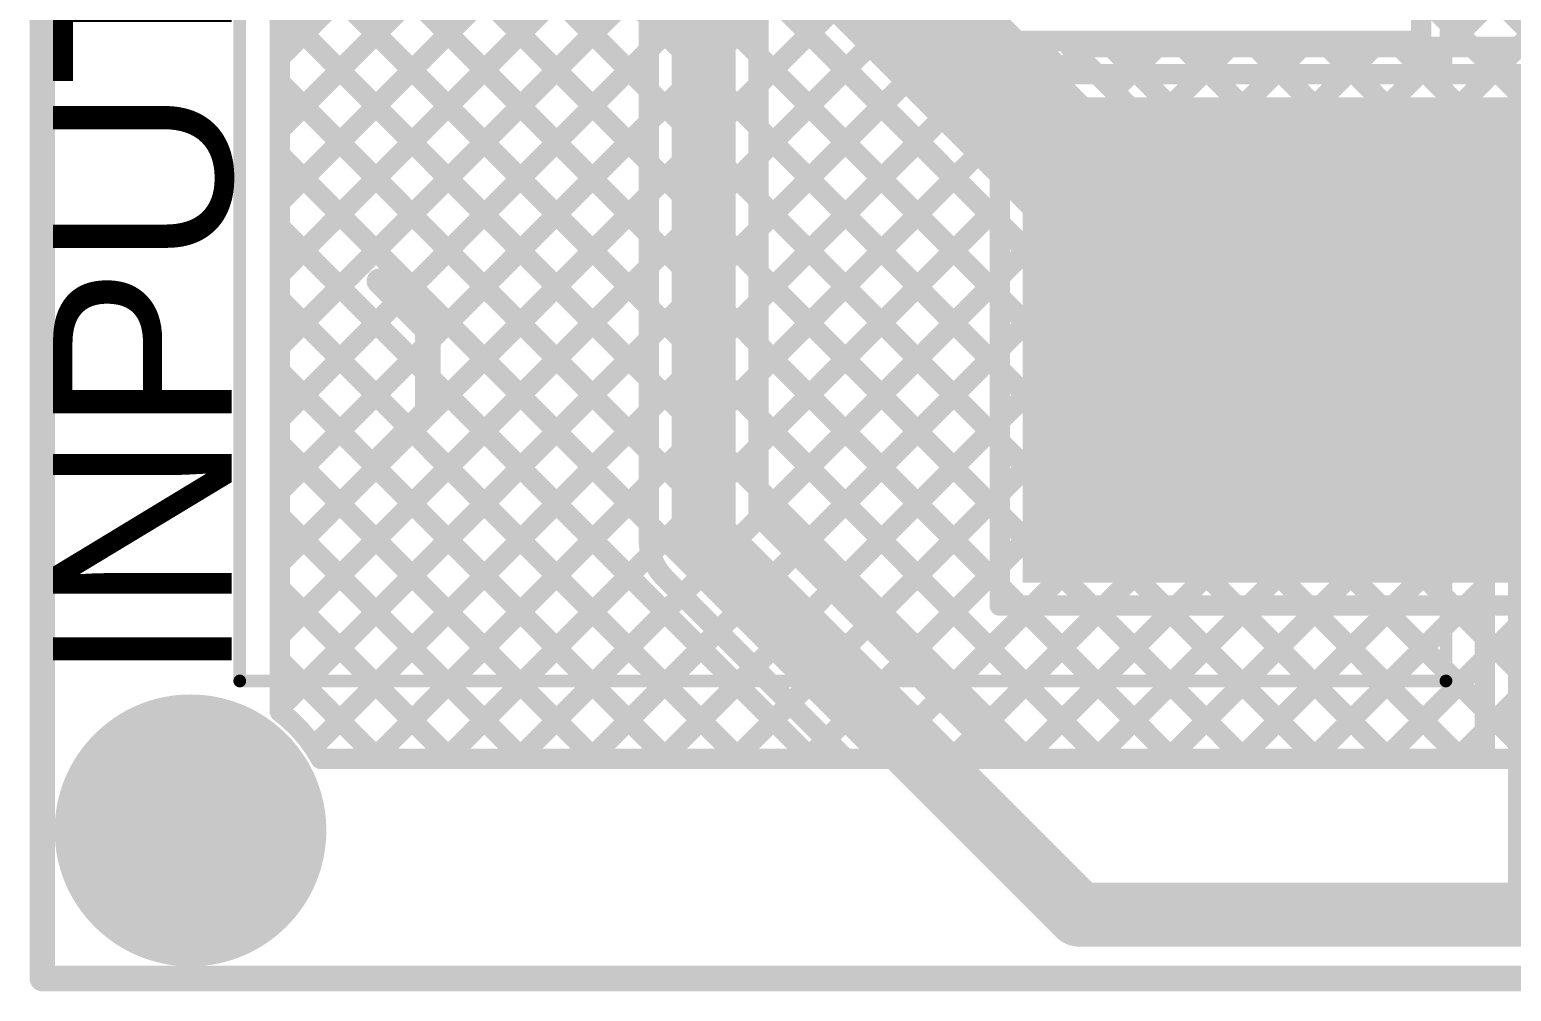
# Model space of a CAD drawing. Header units: millimetres. Extents: x -0.01 to 3.73, y -0.01 to 3.05.
# Drawn here: x -0.005 to 0.575, y -0.005 to 0.371 of the extents above; entities that cross this region are included whole.
import ezdxf

# ---------------------------------------------------------------- set-up
doc = ezdxf.new("R2010")
doc.units = ezdxf.units.MM
doc.header["$MEASUREMENT"] = 0
for name, color, linetype in [('BottomLayer', 5, 'Continuous'), ('BottomSolder', 6, 'Continuous'), ('Mechanical2', 216, 'Continuous'), ('MultiLayer', 9, 'Continuous'), ('PadHoleLayer', 156, 'Continuous'), ('TopLayer', 1, 'Continuous'), ('TopOverlay', 2, 'Continuous'), ('TopSolder', 216, 'Continuous')]:
    doc.layers.add(name, color=color, linetype=linetype)
doc.styles.add('Arial', font='', dxfattribs={"height": 0.2})
doc.styles.get('Arial').set_extended_font_data('Arial')

# ---------------------------------------------------------------- blocks, each defined once
blk = doc.blocks.new('TBP01R1_508_02BE_138')
at = {"layer": 'BottomLayer'}
blk.add_hatch(color=5, dxfattribs=at).paths.add_polyline_path([(-0.15906, 0.05906), (-0.04094, 0.05906), (-0.04094, -0.05906), (-0.15906, -0.05906)])
h = blk.add_hatch(color=5, dxfattribs=at)
edge = h.paths.add_edge_path()
edge.add_arc((0.1, 0), 0.05906, 0, 360)
at = {"layer": 'BottomSolder'}
blk.add_hatch(color=6, dxfattribs=at).paths.add_polyline_path([(-0.16306, 0.06306), (-0.03694, 0.06306), (-0.03694, -0.06306), (-0.16306, -0.06306)])
h = blk.add_hatch(color=6, dxfattribs=at)
edge = h.paths.add_edge_path()
edge.add_arc((0.1, 0), 0.06306, 0, 360)
at = {"layer": 'MultiLayer'}
blk.add_hatch(color=9, dxfattribs=at).paths.add_polyline_path([(-0.15906, 0.05906), (-0.04094, 0.05906), (-0.04094, -0.05906), (-0.15906, -0.05906)])
h = blk.add_hatch(color=9, dxfattribs=at)
edge = h.paths.add_edge_path()
edge.add_arc((0.1, 0), 0.05906, 0, 360)
at = {"layer": 'PadHoleLayer'}
h = blk.add_hatch(color=156, dxfattribs=at)
edge = h.paths.add_edge_path()
edge.add_arc((-0.1, 0), 0.03346, 0, 360)
h = blk.add_hatch(color=156, dxfattribs=at)
edge = h.paths.add_edge_path()
edge.add_arc((0.1, 0), 0.03346, 0, 360)
at = {"layer": 'TopLayer'}
blk.add_hatch(color=1, dxfattribs=at).paths.add_polyline_path([(-0.15906, 0.05906), (-0.04094, 0.05906), (-0.04094, -0.05906), (-0.15906, -0.05906)])
h = blk.add_hatch(color=1, dxfattribs=at)
edge = h.paths.add_edge_path()
edge.add_arc((0.1, 0), 0.05906, 0, 360)
at = {"layer": 'TopSolder'}
blk.add_hatch(color=216, dxfattribs=at).paths.add_polyline_path([(-0.16306, 0.06306), (-0.03694, 0.06306), (-0.03694, -0.06306), (-0.16306, -0.06306)])
h = blk.add_hatch(color=216, dxfattribs=at)
edge = h.paths.add_edge_path()
edge.add_arc((0.1, 0), 0.06306, 0, 360)
at = {"layer": 'TopOverlay'}
for points, const_width in [([(-0.2315, 0.3937), (-0.2315, -0.07874)], 0.005), ([(-0.2315, 0.3937), (0.2315, 0.3937)], 0.005), ([(0.2315, 0.3937), (0.2315, -0.07874)], 0.005), ([(-0.145, 0.339), (-0.126, 0.32)], 0.01), ([(-0.075, 0.339), (-0.094, 0.32)], 0.01), ([(0.055, 0.339), (0.074, 0.32)], 0.01), ([(0.055, 0.339), (0.074, 0.32)], 0.01), ([(0.125, 0.339), (0.106, 0.32)], 0.01), ([(0.125, 0.339), (0.106, 0.32)], 0.01), ([(-0.126, 0.32), (-0.094, 0.32)], 0.01), ([(0.074, 0.32), (0.106, 0.32)], 0.01), ([(0.074, 0.32), (0.106, 0.32)], 0.01), ([(-0.2315, -0.07874), (0.2315, -0.07874)], 0.005)]:
    blk.add_lwpolyline(points, dxfattribs=dict(at, const_width=const_width))
for points, const_width in [([(-0.23275, 0.3937, 1), (-0.23025, 0.3937, 1)], 0.0025), ([(-0.23275, 0.3937, 1), (-0.23025, 0.3937, 1)], 0.0025), ([(0.23025, 0.3937, 1), (0.23275, 0.3937, 1)], 0.0025), ([(0.23025, 0.3937, 1), (0.23275, 0.3937, 1)], 0.0025), ([(-0.1475, 0.339, 1), (-0.1425, 0.339, 1)], 0.005), ([(-0.0775, 0.339, 1), (-0.0725, 0.339, 1)], 0.005), ([(0.0525, 0.339, 1), (0.0575, 0.339, 1)], 0.005), ([(0.0525, 0.339, 1), (0.0575, 0.339, 1)], 0.005), ([(0.1225, 0.339, 1), (0.1275, 0.339, 1)], 0.005), ([(0.1225, 0.339, 1), (0.1275, 0.339, 1)], 0.005), ([(-0.1285, 0.32, 1), (-0.1235, 0.32, 1)], 0.005), ([(-0.1285, 0.32, 1), (-0.1235, 0.32, 1)], 0.005), ([(-0.0965, 0.32, 1), (-0.0915, 0.32, 1)], 0.005), ([(-0.0965, 0.32, 1), (-0.0915, 0.32, 1)], 0.005), ([(0.0715, 0.32, 1), (0.0765, 0.32, 1)], 0.005), ([(0.0715, 0.32, 1), (0.0765, 0.32, 1)], 0.005), ([(0.0715, 0.32, 1), (0.0765, 0.32, 1)], 0.005), ([(0.0715, 0.32, 1), (0.0765, 0.32, 1)], 0.005), ([(0.1035, 0.32, 1), (0.1085, 0.32, 1)], 0.005), ([(0.1035, 0.32, 1), (0.1085, 0.32, 1)], 0.005), ([(0.1035, 0.32, 1), (0.1085, 0.32, 1)], 0.005), ([(0.1035, 0.32, 1), (0.1085, 0.32, 1)], 0.005), ([(-0.10306, -0.067, 1), (-0.11094, -0.067, 1)], 0.00787), ([(-0.11291, -0.067, 1), (-0.10897, -0.067, 1)], 0.00394), ([(-0.10503, -0.067, 1), (-0.10109, -0.067, 1)], 0.00394), ([(-0.23275, -0.07874, 1), (-0.23025, -0.07874, 1)], 0.0025), ([(-0.23275, -0.07874, 1), (-0.23025, -0.07874, 1)], 0.0025), ([(0.23025, -0.07874, 1), (0.23275, -0.07874, 1)], 0.0025), ([(0.23025, -0.07874, 1), (0.23275, -0.07874, 1)], 0.0025)]:
    blk.add_lwpolyline(points, format="xyb", close=True, dxfattribs=dict(at, const_width=const_width))

msp = doc.modelspace()

# ---------------------------------------------------------------- hatches: boundary and pattern name
at = {"layer": 'BottomLayer'}
msp.add_hatch(color=5, dxfattribs=at).paths.add_polyline_path([(0.384, 0.155), (1.206, 0.155), (1.206, 0.345), (0.384, 0.345)])
h = msp.add_hatch(color=5, dxfattribs=at)
edge = h.paths.add_edge_path()
edge.add_arc((0.058, 0.058), 0.04921, 0, 360)
at = {"layer": 'BottomSolder'}
h = msp.add_hatch(color=6, dxfattribs=at)
edge = h.paths.add_edge_path()
edge.add_arc((0.058, 0.058), 0.05321, 0, 360)
at = {"layer": 'MultiLayer'}
h = msp.add_hatch(color=9, dxfattribs=at)
edge = h.paths.add_edge_path()
edge.add_arc((0.058, 0.058), 0.04921, 0, 360)
at = {"layer": 'PadHoleLayer'}
h = msp.add_hatch(color=156, dxfattribs=at)
edge = h.paths.add_edge_path()
edge.add_arc((0.058, 0.058), 0.03937, 0, 360)
at = {"layer": 'TopLayer'}
for points in [[(0.574, 0.139), (1.132, 0.139), (1.132, 0.317), (0.574, 0.317)], [(0.574, 0.018), (1.999, 0.018), (1.999, 0.179), (0.574, 0.179)]]:
    msp.add_hatch(color=1, dxfattribs=at).paths.add_polyline_path(points)
h = msp.add_hatch(color=1, dxfattribs=at)
edge = h.paths.add_edge_path()
edge.add_arc((0.058, 0.058), 0.04921, 0, 360)
at = {"layer": 'TopSolder'}
h = msp.add_hatch(color=216, dxfattribs=at)
edge = h.paths.add_edge_path()
edge.add_arc((0.058, 0.058), 0.05321, 0, 360)

# ---------------------------------------------------------------- linework, layer by layer
at = {"layer": 'BottomLayer'}
for points, const_width in [([(0.093, 0.10452), (0.093, 2.02188)], 0.008), ([(0.259, 0.172), (0.259, 1.085)], 0.025), ([(0.2375, 0.172), (0.2375, 1.085)], 0.008), ([(0.2805, 0.18091), (0.2805, 1.085)], 0.008), ([(0.375, 0.367), (0.375, 0.98)], 0.008), ([(0.53914, 0.354), (0.69314, 0.508)], 0.008), ([(0.56742, 0.354), (0.72142, 0.508)], 0.008), ([(0.093, 0.36041), (0.2375, 0.50491)], 0.008), ([(0.093, 0.4923), (0.2375, 0.3478)], 0.008), ([(0.093, 0.33213), (0.2375, 0.47663)], 0.008), ([(0.093, 0.46402), (0.2375, 0.31952)], 0.008), ([(0.093, 0.30384), (0.2375, 0.44834)], 0.008), ([(0.2805, 0.44622), (0.375, 0.35172)], 0.008), ([(0.2805, 0.34992), (0.375, 0.44442)], 0.008), ([(0.093, 0.43573), (0.2375, 0.29123)], 0.008), ([(0.093, 0.27556), (0.2375, 0.42006)], 0.008), ([(0.54, 0.367), (0.54, 0.424)], 0.008), ([(0.2805, 0.41794), (0.375, 0.32344)], 0.008), ([(0.2805, 0.32164), (0.375, 0.41614)], 0.008), ([(0.54, 0.413), (0.599, 0.354)], 0.008), ([(0.093, 0.40745), (0.2375, 0.26295)], 0.008), ([(0.093, 0.24727), (0.2375, 0.39177)], 0.008), ([(0.2805, 0.38965), (0.375, 0.29515)], 0.008), ([(0.2805, 0.29335), (0.375, 0.38785)], 0.008), ([(0.093, 0.37916), (0.2375, 0.23466)], 0.008), ([(0.54, 0.38471), (0.57071, 0.354)], 0.008), ([(0.093, 0.21899), (0.2375, 0.36349)], 0.008), ([(0.2805, 0.26507), (0.38243, 0.367)], 0.008), ([(0.2805, 0.26507), (0.38243, 0.367)], 0.008), ([(0.375, 0.367), (0.54, 0.367)], 0.008), ([(0.38801, 0.367), (0.40101, 0.354)], 0.008), ([(0.39772, 0.354), (0.41072, 0.367)], 0.008), ([(0.41629, 0.367), (0.42929, 0.354)], 0.008), ([(0.426, 0.354), (0.439, 0.367)], 0.008), ([(0.44457, 0.367), (0.45758, 0.354)], 0.008), ([(0.45428, 0.354), (0.46728, 0.367)], 0.008), ([(0.47286, 0.367), (0.48586, 0.354)], 0.008), ([(0.48257, 0.354), (0.49557, 0.367)], 0.008), ([(0.50114, 0.367), (0.51414, 0.354)], 0.008), ([(0.51085, 0.354), (0.52385, 0.367)], 0.008), ([(0.52943, 0.367), (0.54243, 0.354)], 0.008), ([(0.2805, 0.36137), (0.375, 0.26687)], 0.008), ([(0.093, 0.35088), (0.2375, 0.20638)], 0.008), ([(0.375, 0.354), (1.137, 0.354)], 0.008), ([(0.375, 0.146), (0.375, 0.354)], 0.008), ([(0.093, 0.19071), (0.2375, 0.33521)], 0.008), ([(0.2805, 0.33308), (0.375, 0.23858)], 0.008), ([(0.2805, 0.23678), (0.375, 0.33128)], 0.008), ([(0.093, 0.32259), (0.2375, 0.17809)], 0.008), ([(0.093, 0.16242), (0.2375, 0.30692)], 0.008), ([(0.2805, 0.3048), (0.375, 0.2103)], 0.008), ([(0.2805, 0.2085), (0.375, 0.303)], 0.008), ([(0.093, 0.29431), (0.30131, 0.086)], 0.008), ([(0.093, 0.13414), (0.2375, 0.27864)], 0.008), ([(0.2805, 0.27652), (0.375, 0.18202)], 0.008), ([(0.28085, 0.18056), (0.375, 0.27472)], 0.008), ([(0.093, 0.26603), (0.27303, 0.086)], 0.008), ([(0.093, 0.10585), (0.2375, 0.25035)], 0.008), ([(0.2805, 0.24823), (0.375, 0.15373)], 0.008), ([(0.29499, 0.16642), (0.375, 0.24643)], 0.008), ([(0.093, 0.23774), (0.24474, 0.086)], 0.008), ([(0.10615, 0.09072), (0.2375, 0.22207)], 0.008), ([(0.10615, 0.09072), (0.2375, 0.22207)], 0.008), ([(0.2805, 0.21995), (0.41445, 0.086)], 0.008), ([(0.30913, 0.15228), (0.375, 0.21815)], 0.008), ([(0.093, 0.20946), (0.21646, 0.086)], 0.008), ([(0.12972, 0.086), (0.2375, 0.19378)], 0.008), ([(0.2805, 0.19166), (0.38616, 0.086)], 0.008), ([(0.32327, 0.13813), (0.375, 0.18986)], 0.008), ([(0.093, 0.18117), (0.18817, 0.086)], 0.008), ([(0.259, 0.172), (0.406, 0.025)], 0.025), ([(0.2805, 0.18091), (0.37541, 0.086)], 0.008), ([(0.158, 0.086), (0.23828, 0.16628)], 0.008), ([(0.33741, 0.12399), (0.375, 0.16158)], 0.008), ([(0.093, 0.15289), (0.15989, 0.086)], 0.008), ([(0.2438, 0.1568), (0.31459, 0.086)], 0.008), ([(0.18628, 0.086), (0.25044, 0.15016)], 0.008), ([(0.35156, 0.10985), (0.38771, 0.146)], 0.008), ([(0.3657, 0.09571), (0.41599, 0.146)], 0.008), ([(0.375, 0.146), (1.215, 0.146)], 0.008), ([(0.38273, 0.146), (0.44273, 0.086)], 0.008), ([(0.38427, 0.086), (0.44427, 0.146)], 0.008), ([(0.41102, 0.146), (0.47102, 0.086)], 0.008), ([(0.41256, 0.086), (0.47256, 0.146)], 0.008), ([(0.4393, 0.146), (0.4993, 0.086)], 0.008), ([(0.44084, 0.086), (0.50084, 0.146)], 0.008), ([(0.46758, 0.146), (0.52758, 0.086)], 0.008), ([(0.46913, 0.086), (0.52913, 0.146)], 0.008), ([(0.49587, 0.146), (0.55587, 0.086)], 0.008), ([(0.49741, 0.086), (0.55741, 0.146)], 0.008), ([(0.52415, 0.146), (0.58415, 0.086)], 0.008), ([(0.5257, 0.086), (0.5857, 0.146)], 0.008), ([(0.55244, 0.146), (0.61244, 0.086)], 0.008), ([(0.55398, 0.086), (0.61398, 0.146)], 0.008), ([(0.21457, 0.086), (0.26458, 0.13601)], 0.008), ([(0.093, 0.1246), (0.1316, 0.086)], 0.008), ([(0.24285, 0.086), (0.27872, 0.12187)], 0.008), ([(0.27114, 0.086), (0.29287, 0.10773)], 0.008), ([(0.29942, 0.086), (0.30701, 0.09359)], 0.008), ([(0.10904, 0.086), (0.31459, 0.086)], 0.008), ([(0.37541, 0.086), (1.344, 0.086)], 0.008), ([(0.406, 0.025), (2.3515, 0.025)], 0.025)]:
    msp.add_lwpolyline(points, dxfattribs=dict(at, const_width=const_width))
for points, const_width in [([(0.2355, 0.36349, 1), (0.2395, 0.36349, 1)], 0.004), ([(0.373, 0.367, 1), (0.377, 0.367, 1)], 0.004), ([(0.373, 0.367, 1), (0.377, 0.367, 1)], 0.004), ([(0.38043, 0.367, 1), (0.38443, 0.367, 1)], 0.004), ([(0.38043, 0.367, 1), (0.38443, 0.367, 1)], 0.004), ([(0.38601, 0.367, 1), (0.39001, 0.367, 1)], 0.004), ([(0.40872, 0.367, 1), (0.41272, 0.367, 1)], 0.004), ([(0.41429, 0.367, 1), (0.41829, 0.367, 1)], 0.004), ([(0.437, 0.367, 1), (0.441, 0.367, 1)], 0.004), ([(0.44257, 0.367, 1), (0.44657, 0.367, 1)], 0.004), ([(0.46528, 0.367, 1), (0.46928, 0.367, 1)], 0.004), ([(0.47086, 0.367, 1), (0.47486, 0.367, 1)], 0.004), ([(0.49357, 0.367, 1), (0.49757, 0.367, 1)], 0.004), ([(0.49914, 0.367, 1), (0.50314, 0.367, 1)], 0.004), ([(0.52185, 0.367, 1), (0.52585, 0.367, 1)], 0.004), ([(0.52743, 0.367, 1), (0.53143, 0.367, 1)], 0.004), ([(0.538, 0.367, 1), (0.542, 0.367, 1)], 0.004), ([(0.538, 0.367, 1), (0.542, 0.367, 1)], 0.004), ([(0.091, 0.36041, 1), (0.095, 0.36041, 1)], 0.004), ([(0.2785, 0.36137, 1), (0.2825, 0.36137, 1)], 0.004), ([(0.091, 0.35088, 1), (0.095, 0.35088, 1)], 0.004), ([(0.373, 0.354, 1), (0.377, 0.354, 1)], 0.004), ([(0.373, 0.354, 1), (0.377, 0.354, 1)], 0.004), ([(0.373, 0.35172, 1), (0.377, 0.35172, 1)], 0.004), ([(0.39572, 0.354, 1), (0.39972, 0.354, 1)], 0.004), ([(0.39901, 0.354, 1), (0.40301, 0.354, 1)], 0.004), ([(0.424, 0.354, 1), (0.428, 0.354, 1)], 0.004), ([(0.42729, 0.354, 1), (0.43129, 0.354, 1)], 0.004), ([(0.45228, 0.354, 1), (0.45628, 0.354, 1)], 0.004), ([(0.45558, 0.354, 1), (0.45958, 0.354, 1)], 0.004), ([(0.48057, 0.354, 1), (0.48457, 0.354, 1)], 0.004), ([(0.48386, 0.354, 1), (0.48786, 0.354, 1)], 0.004), ([(0.50885, 0.354, 1), (0.51285, 0.354, 1)], 0.004), ([(0.51214, 0.354, 1), (0.51614, 0.354, 1)], 0.004), ([(0.53714, 0.354, 1), (0.54114, 0.354, 1)], 0.004), ([(0.54043, 0.354, 1), (0.54443, 0.354, 1)], 0.004), ([(0.56542, 0.354, 1), (0.56942, 0.354, 1)], 0.004), ([(0.56871, 0.354, 1), (0.57271, 0.354, 1)], 0.004), ([(0.2355, 0.3478, 1), (0.2395, 0.3478, 1)], 0.004), ([(0.2785, 0.34992, 1), (0.2825, 0.34992, 1)], 0.004), ([(0.2355, 0.33521, 1), (0.2395, 0.33521, 1)], 0.004), ([(0.2785, 0.33308, 1), (0.2825, 0.33308, 1)], 0.004), ([(0.091, 0.33213, 1), (0.095, 0.33213, 1)], 0.004), ([(0.373, 0.33128, 1), (0.377, 0.33128, 1)], 0.004), ([(0.091, 0.32259, 1), (0.095, 0.32259, 1)], 0.004), ([(0.2785, 0.32164, 1), (0.2825, 0.32164, 1)], 0.004), ([(0.373, 0.32344, 1), (0.377, 0.32344, 1)], 0.004), ([(0.2355, 0.31952, 1), (0.2395, 0.31952, 1)], 0.004), ([(0.091, 0.30384, 1), (0.095, 0.30384, 1)], 0.004), ([(0.2355, 0.30692, 1), (0.2395, 0.30692, 1)], 0.004), ([(0.2785, 0.3048, 1), (0.2825, 0.3048, 1)], 0.004), ([(0.373, 0.303, 1), (0.377, 0.303, 1)], 0.004), ([(0.091, 0.29431, 1), (0.095, 0.29431, 1)], 0.004), ([(0.2785, 0.29335, 1), (0.2825, 0.29335, 1)], 0.004), ([(0.373, 0.29515, 1), (0.377, 0.29515, 1)], 0.004), ([(0.2355, 0.29123, 1), (0.2395, 0.29123, 1)], 0.004), ([(0.091, 0.27556, 1), (0.095, 0.27556, 1)], 0.004), ([(0.2355, 0.27864, 1), (0.2395, 0.27864, 1)], 0.004), ([(0.2785, 0.27652, 1), (0.2825, 0.27652, 1)], 0.004), ([(0.373, 0.27472, 1), (0.377, 0.27472, 1)], 0.004), ([(0.091, 0.26603, 1), (0.095, 0.26603, 1)], 0.004), ([(0.2785, 0.26507, 1), (0.2825, 0.26507, 1)], 0.004), ([(0.2785, 0.26507, 1), (0.2825, 0.26507, 1)], 0.004), ([(0.373, 0.26687, 1), (0.377, 0.26687, 1)], 0.004), ([(0.2355, 0.26295, 1), (0.2395, 0.26295, 1)], 0.004), ([(0.091, 0.24727, 1), (0.095, 0.24727, 1)], 0.004), ([(0.2355, 0.25035, 1), (0.2395, 0.25035, 1)], 0.004), ([(0.2785, 0.24823, 1), (0.2825, 0.24823, 1)], 0.004), ([(0.373, 0.24643, 1), (0.377, 0.24643, 1)], 0.004), ([(0.091, 0.23774, 1), (0.095, 0.23774, 1)], 0.004), ([(0.2355, 0.23466, 1), (0.2395, 0.23466, 1)], 0.004), ([(0.2785, 0.23678, 1), (0.2825, 0.23678, 1)], 0.004), ([(0.373, 0.23858, 1), (0.377, 0.23858, 1)], 0.004), ([(0.091, 0.21899, 1), (0.095, 0.21899, 1)], 0.004), ([(0.2355, 0.22207, 1), (0.2395, 0.22207, 1)], 0.004), ([(0.2355, 0.22207, 1), (0.2395, 0.22207, 1)], 0.004), ([(0.2785, 0.21995, 1), (0.2825, 0.21995, 1)], 0.004), ([(0.373, 0.21815, 1), (0.377, 0.21815, 1)], 0.004), ([(0.091, 0.20946, 1), (0.095, 0.20946, 1)], 0.004), ([(0.2355, 0.20638, 1), (0.2395, 0.20638, 1)], 0.004), ([(0.2785, 0.2085, 1), (0.2825, 0.2085, 1)], 0.004), ([(0.373, 0.2103, 1), (0.377, 0.2103, 1)], 0.004), ([(0.2355, 0.19378, 1), (0.2395, 0.19378, 1)], 0.004), ([(0.091, 0.19071, 1), (0.095, 0.19071, 1)], 0.004), ([(0.2785, 0.19166, 1), (0.2825, 0.19166, 1)], 0.004), ([(0.373, 0.18986, 1), (0.377, 0.18986, 1)], 0.004), ([(0.373, 0.18202, 1), (0.377, 0.18202, 1)], 0.004), ([(0.091, 0.18117, 1), (0.095, 0.18117, 1)], 0.004), ([(0.2355, 0.17809, 1), (0.2395, 0.17809, 1)], 0.004), ([(0.25275, 0.172, 1), (0.26525, 0.172, 1)], 0.0125), ([(0.25275, 0.172, 1), (0.26525, 0.172, 1)], 0.0125), ([(0.2785, 0.18091, 1), (0.2825, 0.18091, 1)], 0.004), ([(0.2785, 0.18091, 1), (0.2825, 0.18091, 1)], 0.004), ([(0.27885, 0.18056, 1), (0.28285, 0.18056, 1)], 0.004), ([(0.2355, 0.172, 1), (0.2395, 0.172, 1)], 0.004), ([(0.2355, 0.172, 1), (0.2395, 0.172, 1)], 0.004), ([(0.2355, 0.172, 1), (0.2395, 0.172, 1)], 0.004), ([(0.23628, 0.16628, 1), (0.24028, 0.16628, 1)], 0.004), ([(0.29299, 0.16642, 1), (0.29699, 0.16642, 1)], 0.004), ([(0.091, 0.16242, 1), (0.095, 0.16242, 1)], 0.004), ([(0.373, 0.16158, 1), (0.377, 0.16158, 1)], 0.004), ([(0.091, 0.15289, 1), (0.095, 0.15289, 1)], 0.004), ([(0.2418, 0.1568, 1), (0.2458, 0.1568, 1)], 0.004), ([(0.2418, 0.1568, 1), (0.2458, 0.1568, 1)], 0.004), ([(0.2418, 0.1568, 1), (0.2458, 0.1568, 1)], 0.004), ([(0.373, 0.15373, 1), (0.377, 0.15373, 1)], 0.004), ([(0.24844, 0.15016, 1), (0.25244, 0.15016, 1)], 0.004), ([(0.30713, 0.15228, 1), (0.31113, 0.15228, 1)], 0.004), ([(0.373, 0.146, 1), (0.377, 0.146, 1)], 0.004), ([(0.373, 0.146, 1), (0.377, 0.146, 1)], 0.004), ([(0.38073, 0.146, 1), (0.38473, 0.146, 1)], 0.004), ([(0.38571, 0.146, 1), (0.38971, 0.146, 1)], 0.004), ([(0.40902, 0.146, 1), (0.41302, 0.146, 1)], 0.004), ([(0.41399, 0.146, 1), (0.41799, 0.146, 1)], 0.004), ([(0.4373, 0.146, 1), (0.4413, 0.146, 1)], 0.004), ([(0.44227, 0.146, 1), (0.44627, 0.146, 1)], 0.004), ([(0.46558, 0.146, 1), (0.46958, 0.146, 1)], 0.004), ([(0.47056, 0.146, 1), (0.47456, 0.146, 1)], 0.004), ([(0.49387, 0.146, 1), (0.49787, 0.146, 1)], 0.004), ([(0.49884, 0.146, 1), (0.50284, 0.146, 1)], 0.004), ([(0.52215, 0.146, 1), (0.52615, 0.146, 1)], 0.004), ([(0.52713, 0.146, 1), (0.53113, 0.146, 1)], 0.004), ([(0.55044, 0.146, 1), (0.55444, 0.146, 1)], 0.004), ([(0.55541, 0.146, 1), (0.55941, 0.146, 1)], 0.004), ([(0.26258, 0.13601, 1), (0.26658, 0.13601, 1)], 0.004), ([(0.32127, 0.13813, 1), (0.32527, 0.13813, 1)], 0.004), ([(0.091, 0.13414, 1), (0.095, 0.13414, 1)], 0.004), ([(0.091, 0.1246, 1), (0.095, 0.1246, 1)], 0.004), ([(0.33541, 0.12399, 1), (0.33941, 0.12399, 1)], 0.004), ([(0.27672, 0.12187, 1), (0.28072, 0.12187, 1)], 0.004), ([(0.29087, 0.10773, 1), (0.29487, 0.10773, 1)], 0.004), ([(0.34956, 0.10985, 1), (0.35356, 0.10985, 1)], 0.004), ([(0.091, 0.10585, 1), (0.095, 0.10585, 1)], 0.004), ([(0.091, 0.10452, 1), (0.095, 0.10452, 1)], 0.004), ([(0.091, 0.10452, 1), (0.095, 0.10452, 1)], 0.004), ([(0.3637, 0.09571, 1), (0.3677, 0.09571, 1)], 0.004), ([(0.10415, 0.09072, 1), (0.10815, 0.09072, 1)], 0.004), ([(0.10415, 0.09072, 1), (0.10815, 0.09072, 1)], 0.004), ([(0.30501, 0.09359, 1), (0.30901, 0.09359, 1)], 0.004), ([(0.10704, 0.086, 1), (0.11104, 0.086, 1)], 0.004), ([(0.10704, 0.086, 1), (0.11104, 0.086, 1)], 0.004), ([(0.12772, 0.086, 1), (0.13172, 0.086, 1)], 0.004), ([(0.1296, 0.086, 1), (0.1336, 0.086, 1)], 0.004), ([(0.156, 0.086, 1), (0.16, 0.086, 1)], 0.004), ([(0.15789, 0.086, 1), (0.16189, 0.086, 1)], 0.004), ([(0.18428, 0.086, 1), (0.18828, 0.086, 1)], 0.004), ([(0.18617, 0.086, 1), (0.19017, 0.086, 1)], 0.004), ([(0.21257, 0.086, 1), (0.21657, 0.086, 1)], 0.004), ([(0.21446, 0.086, 1), (0.21846, 0.086, 1)], 0.004), ([(0.24085, 0.086, 1), (0.24485, 0.086, 1)], 0.004), ([(0.24274, 0.086, 1), (0.24674, 0.086, 1)], 0.004), ([(0.26914, 0.086, 1), (0.27314, 0.086, 1)], 0.004), ([(0.27103, 0.086, 1), (0.27503, 0.086, 1)], 0.004), ([(0.29742, 0.086, 1), (0.30142, 0.086, 1)], 0.004), ([(0.29931, 0.086, 1), (0.30331, 0.086, 1)], 0.004), ([(0.31259, 0.086, 1), (0.31659, 0.086, 1)], 0.004), ([(0.31259, 0.086, 1), (0.31659, 0.086, 1)], 0.004), ([(0.37341, 0.086, 1), (0.37741, 0.086, 1)], 0.004), ([(0.37341, 0.086, 1), (0.37741, 0.086, 1)], 0.004), ([(0.38227, 0.086, 1), (0.38627, 0.086, 1)], 0.004), ([(0.38416, 0.086, 1), (0.38816, 0.086, 1)], 0.004), ([(0.41056, 0.086, 1), (0.41456, 0.086, 1)], 0.004), ([(0.41245, 0.086, 1), (0.41645, 0.086, 1)], 0.004), ([(0.43884, 0.086, 1), (0.44284, 0.086, 1)], 0.004), ([(0.44073, 0.086, 1), (0.44473, 0.086, 1)], 0.004), ([(0.46713, 0.086, 1), (0.47113, 0.086, 1)], 0.004), ([(0.46902, 0.086, 1), (0.47302, 0.086, 1)], 0.004), ([(0.49541, 0.086, 1), (0.49941, 0.086, 1)], 0.004), ([(0.4973, 0.086, 1), (0.5013, 0.086, 1)], 0.004), ([(0.5237, 0.086, 1), (0.5277, 0.086, 1)], 0.004), ([(0.52558, 0.086, 1), (0.52958, 0.086, 1)], 0.004), ([(0.55198, 0.086, 1), (0.55598, 0.086, 1)], 0.004), ([(0.55387, 0.086, 1), (0.55787, 0.086, 1)], 0.004), ([(0.39975, 0.025, 1), (0.41225, 0.025, 1)], 0.0125), ([(0.39975, 0.025, 1), (0.41225, 0.025, 1)], 0.0125)]:
    msp.add_lwpolyline(points, format="xyb", close=True, dxfattribs=dict(at, const_width=const_width))
at = {"layer": 'BottomLayer', "const_width": 0.008}
for points in [[(0.2438, 0.1568, -0.198912), (0.2375, 0.172)], [(0.2438, 0.1568, -0.198912), (0.2375, 0.172)], [(0.093, 0.10452, -0.106386), (0.10904, 0.086)]]:
    msp.add_lwpolyline(points, format="xyb", dxfattribs=at)
at = {"layer": 'Mechanical2', "const_width": 0.01}
for points in [[(0, 2.945), (0, 0)], [(0, 0), (3.621, 0)]]:
    msp.add_lwpolyline(points, dxfattribs=at)
at = {"layer": 'Mechanical2', "const_width": 0.005}
msp.add_lwpolyline([(-0.0025, 0, 1), (0.0025, 0, 1)], format="xyb", close=True, dxfattribs=at)
msp.add_lwpolyline([(-0.0025, 0, 1), (0.0025, 0, 1)], format="xyb", close=True, dxfattribs=at)
at = {"layer": 'TopLayer'}
for points, const_width in [([(0.093, 0.10452), (0.093, 1.38792)], 0.008), ([(0.157, 0.562), (0.471, 0.248)], 0.05), ([(0.093, 0.57715), (0.40294, 0.26721)], 0.008), ([(0.093, 0.54887), (0.40294, 0.23892)], 0.008), ([(0.133, 0.53792), (0.40294, 0.26797)], 0.008), ([(0.093, 0.52058), (0.40294, 0.21064)], 0.008), ([(0.093, 0.4923), (0.40294, 0.18236)], 0.008), ([(0.093, 0.36041), (0.20175, 0.46916)], 0.008), ([(0.093, 0.46402), (0.47102, 0.086)], 0.008), ([(0.093, 0.33213), (0.21589, 0.45502)], 0.008), ([(0.093, 0.30384), (0.23004, 0.44088)], 0.008), ([(0.093, 0.43573), (0.44273, 0.086)], 0.008), ([(0.093, 0.27556), (0.24418, 0.42674)], 0.008), ([(0.093, 0.24727), (0.25832, 0.4126)], 0.008), ([(0.093, 0.40745), (0.41445, 0.086)], 0.008), ([(0.093, 0.21899), (0.27246, 0.39845)], 0.008), ([(0.093, 0.19071), (0.28661, 0.38431)], 0.008), ([(0.093, 0.37916), (0.38616, 0.086)], 0.008), ([(0.093, 0.16242), (0.30075, 0.37017)], 0.008), ([(0.40243, 0.36465), (1.143, 0.36465)], 0.008), ([(0.40243, 0.36465), (0.45103, 0.31606)], 0.008), ([(0.4054, 0.36168), (0.40836, 0.36465)], 0.008), ([(0.41864, 0.36465), (0.46724, 0.31606)], 0.008), ([(0.41954, 0.34754), (0.43665, 0.36465)], 0.008), ([(0.43368, 0.3334), (0.46493, 0.36465)], 0.008), ([(0.44693, 0.36465), (0.49552, 0.31606)], 0.008), ([(0.44783, 0.31926), (0.49322, 0.36465)], 0.008), ([(0.47291, 0.31606), (0.5215, 0.36465)], 0.008), ([(0.47521, 0.36465), (0.5238, 0.31606)], 0.008), ([(0.50119, 0.31606), (0.54979, 0.36465)], 0.008), ([(0.50349, 0.36465), (0.565, 0.30314)], 0.008), ([(0.52948, 0.31606), (0.57807, 0.36465)], 0.008), ([(0.53178, 0.36465), (0.57043, 0.326)], 0.008), ([(0.56006, 0.36465), (0.59871, 0.326)], 0.008), ([(0.56771, 0.326), (0.60635, 0.36465)], 0.008), ([(0.093, 0.13414), (0.31489, 0.35603)], 0.008), ([(0.093, 0.35088), (0.35788, 0.086)], 0.008), ([(0.093, 0.10585), (0.32903, 0.34188)], 0.008), ([(0.10615, 0.09072), (0.34317, 0.32774)], 0.008), ([(0.10615, 0.09072), (0.34317, 0.32774)], 0.008), ([(0.093, 0.32259), (0.32959, 0.086)], 0.008), ([(0.53906, 0.29735), (0.565, 0.32329)], 0.008), ([(0.565, 0.326), (1.141, 0.326)], 0.008), ([(0.565, 0.32329), (0.56771, 0.326)], 0.008), ([(0.565, 0.188), (0.565, 0.326)], 0.008), ([(0.45103, 0.31606), (0.53906, 0.31606)], 0.008), ([(0.53906, 0.17994), (0.53906, 0.31606)], 0.008), ([(0.12972, 0.086), (0.35732, 0.3136)], 0.008), ([(0.158, 0.086), (0.37146, 0.29946)], 0.008), ([(0.53906, 0.3008), (0.565, 0.27486)], 0.008), ([(0.093, 0.29431), (0.30131, 0.086)], 0.008), ([(0.53906, 0.26906), (0.565, 0.29501)], 0.008), ([(0.18628, 0.086), (0.3856, 0.28532)], 0.008), ([(0.21457, 0.086), (0.39974, 0.27117)], 0.008), ([(0.53906, 0.27252), (0.565, 0.24657)], 0.008), ([(0.093, 0.26603), (0.27303, 0.086)], 0.008), ([(0.40294, 0.17994), (0.40294, 0.26797)], 0.008), ([(0.53906, 0.24078), (0.565, 0.26673)], 0.008), ([(0.24285, 0.086), (0.40294, 0.24609)], 0.008), ([(0.53906, 0.24424), (0.565, 0.21829)], 0.008), ([(0.093, 0.23774), (0.24474, 0.086)], 0.008), ([(0.53906, 0.2125), (0.565, 0.23844)], 0.008), ([(0.27114, 0.086), (0.40294, 0.21781)], 0.008), ([(0.53906, 0.21595), (0.565, 0.19001)], 0.008), ([(0.093, 0.20946), (0.21646, 0.086)], 0.008), ([(0.53906, 0.18421), (0.565, 0.21016)], 0.008), ([(0.29942, 0.086), (0.40294, 0.18952)], 0.008), ([(0.53906, 0.18767), (0.565, 0.16172)], 0.008), ([(0.565, 0.13), (0.565, 0.188)], 0.008), ([(0.565, 0.13), (0.565, 0.188)], 0.008), ([(0.40294, 0.18236), (0.40536, 0.17994)], 0.008), ([(0.46913, 0.086), (0.565, 0.18187)], 0.008), ([(0.53479, 0.17994), (0.53906, 0.18421)], 0.008), ([(0.093, 0.18117), (0.18817, 0.086)], 0.008), ([(0.32771, 0.086), (0.42165, 0.17994)], 0.008), ([(0.35599, 0.086), (0.44994, 0.17994)], 0.008), ([(0.38427, 0.086), (0.47822, 0.17994)], 0.008), ([(0.40294, 0.17994), (0.53906, 0.17994)], 0.008), ([(0.40536, 0.17994), (0.4993, 0.086)], 0.008), ([(0.41256, 0.086), (0.5065, 0.17994)], 0.008), ([(0.43364, 0.17994), (0.52758, 0.086)], 0.008), ([(0.44084, 0.086), (0.53479, 0.17994)], 0.008), ([(0.46192, 0.17994), (0.55587, 0.086)], 0.008), ([(0.49021, 0.17994), (0.565, 0.10515)], 0.008), ([(0.51849, 0.17994), (0.565, 0.13344)], 0.008), ([(0.093, 0.15289), (0.15989, 0.086)], 0.008), ([(0.49741, 0.086), (0.565, 0.15359)], 0.008), ([(0.565, 0.086), (0.565, 0.13)], 0.008), ([(0.093, 0.1246), (0.1316, 0.086)], 0.008), ([(0.5257, 0.086), (0.565, 0.1253)], 0.008), ([(0.55398, 0.086), (0.565, 0.09702)], 0.008), ([(0.10904, 0.086), (0.565, 0.086)], 0.008)]:
    msp.add_lwpolyline(points, dxfattribs=dict(at, const_width=const_width))
for points, const_width in [([(0.29875, 0.37017, 1), (0.30275, 0.37017, 1)], 0.004), ([(0.40043, 0.36465, 1), (0.40443, 0.36465, 1)], 0.004), ([(0.40043, 0.36465, 1), (0.40443, 0.36465, 1)], 0.004), ([(0.4034, 0.36168, 1), (0.4074, 0.36168, 1)], 0.004), ([(0.40636, 0.36465, 1), (0.41036, 0.36465, 1)], 0.004), ([(0.41664, 0.36465, 1), (0.42064, 0.36465, 1)], 0.004), ([(0.43465, 0.36465, 1), (0.43865, 0.36465, 1)], 0.004), ([(0.44493, 0.36465, 1), (0.44893, 0.36465, 1)], 0.004), ([(0.46293, 0.36465, 1), (0.46693, 0.36465, 1)], 0.004), ([(0.47321, 0.36465, 1), (0.47721, 0.36465, 1)], 0.004), ([(0.49122, 0.36465, 1), (0.49522, 0.36465, 1)], 0.004), ([(0.50149, 0.36465, 1), (0.50549, 0.36465, 1)], 0.004), ([(0.5195, 0.36465, 1), (0.5235, 0.36465, 1)], 0.004), ([(0.52978, 0.36465, 1), (0.53378, 0.36465, 1)], 0.004), ([(0.54779, 0.36465, 1), (0.55179, 0.36465, 1)], 0.004), ([(0.55806, 0.36465, 1), (0.56206, 0.36465, 1)], 0.004), ([(0.57607, 0.36465, 1), (0.58007, 0.36465, 1)], 0.004), ([(0.091, 0.36041, 1), (0.095, 0.36041, 1)], 0.004), ([(0.31289, 0.35603, 1), (0.31689, 0.35603, 1)], 0.004), ([(0.091, 0.35088, 1), (0.095, 0.35088, 1)], 0.004), ([(0.41754, 0.34754, 1), (0.42154, 0.34754, 1)], 0.004), ([(0.32703, 0.34188, 1), (0.33103, 0.34188, 1)], 0.004), ([(0.43168, 0.3334, 1), (0.43568, 0.3334, 1)], 0.004), ([(0.091, 0.33213, 1), (0.095, 0.33213, 1)], 0.004), ([(0.34117, 0.32774, 1), (0.34517, 0.32774, 1)], 0.004), ([(0.34117, 0.32774, 1), (0.34517, 0.32774, 1)], 0.004), ([(0.091, 0.32259, 1), (0.095, 0.32259, 1)], 0.004), ([(0.563, 0.326, 1), (0.567, 0.326, 1)], 0.004), ([(0.563, 0.326, 1), (0.567, 0.326, 1)], 0.004), ([(0.563, 0.32329, 1), (0.567, 0.32329, 1)], 0.004), ([(0.563, 0.32329, 1), (0.567, 0.32329, 1)], 0.004), ([(0.56571, 0.326, 1), (0.56971, 0.326, 1)], 0.004), ([(0.56571, 0.326, 1), (0.56971, 0.326, 1)], 0.004), ([(0.56843, 0.326, 1), (0.57243, 0.326, 1)], 0.004), ([(0.44583, 0.31926, 1), (0.44983, 0.31926, 1)], 0.004), ([(0.44903, 0.31606, 1), (0.45303, 0.31606, 1)], 0.004), ([(0.44903, 0.31606, 1), (0.45303, 0.31606, 1)], 0.004), ([(0.46524, 0.31606, 1), (0.46924, 0.31606, 1)], 0.004), ([(0.47091, 0.31606, 1), (0.47491, 0.31606, 1)], 0.004), ([(0.49352, 0.31606, 1), (0.49752, 0.31606, 1)], 0.004), ([(0.49919, 0.31606, 1), (0.50319, 0.31606, 1)], 0.004), ([(0.5218, 0.31606, 1), (0.5258, 0.31606, 1)], 0.004), ([(0.52748, 0.31606, 1), (0.53148, 0.31606, 1)], 0.004), ([(0.53706, 0.31606, 1), (0.54106, 0.31606, 1)], 0.004), ([(0.53706, 0.31606, 1), (0.54106, 0.31606, 1)], 0.004), ([(0.35532, 0.3136, 1), (0.35932, 0.3136, 1)], 0.004), ([(0.091, 0.30384, 1), (0.095, 0.30384, 1)], 0.004), ([(0.36946, 0.29946, 1), (0.37346, 0.29946, 1)], 0.004), ([(0.53706, 0.3008, 1), (0.54106, 0.3008, 1)], 0.004), ([(0.563, 0.30314, 1), (0.567, 0.30314, 1)], 0.004), ([(0.091, 0.29431, 1), (0.095, 0.29431, 1)], 0.004), ([(0.53706, 0.29735, 1), (0.54106, 0.29735, 1)], 0.004), ([(0.563, 0.29501, 1), (0.567, 0.29501, 1)], 0.004), ([(0.3836, 0.28532, 1), (0.3876, 0.28532, 1)], 0.004), ([(0.091, 0.27556, 1), (0.095, 0.27556, 1)], 0.004), ([(0.563, 0.27486, 1), (0.567, 0.27486, 1)], 0.004), ([(0.39774, 0.27117, 1), (0.40174, 0.27117, 1)], 0.004), ([(0.4585, 0.248, 1), (0.4835, 0.248, 1)], 0.025), ([(0.53706, 0.27252, 1), (0.54106, 0.27252, 1)], 0.004), ([(0.53706, 0.26906, 1), (0.54106, 0.26906, 1)], 0.004), ([(0.091, 0.26603, 1), (0.095, 0.26603, 1)], 0.004), ([(0.40094, 0.26797, 1), (0.40494, 0.26797, 1)], 0.004), ([(0.40094, 0.26797, 1), (0.40494, 0.26797, 1)], 0.004), ([(0.40094, 0.26721, 1), (0.40494, 0.26721, 1)], 0.004), ([(0.563, 0.26673, 1), (0.567, 0.26673, 1)], 0.004), ([(0.091, 0.24727, 1), (0.095, 0.24727, 1)], 0.004), ([(0.40094, 0.24609, 1), (0.40494, 0.24609, 1)], 0.004), ([(0.563, 0.24657, 1), (0.567, 0.24657, 1)], 0.004), ([(0.53706, 0.24424, 1), (0.54106, 0.24424, 1)], 0.004), ([(0.53706, 0.24078, 1), (0.54106, 0.24078, 1)], 0.004), ([(0.091, 0.23774, 1), (0.095, 0.23774, 1)], 0.004), ([(0.40094, 0.23892, 1), (0.40494, 0.23892, 1)], 0.004), ([(0.563, 0.23844, 1), (0.567, 0.23844, 1)], 0.004), ([(0.091, 0.21899, 1), (0.095, 0.21899, 1)], 0.004), ([(0.40094, 0.21781, 1), (0.40494, 0.21781, 1)], 0.004), ([(0.563, 0.21829, 1), (0.567, 0.21829, 1)], 0.004), ([(0.53706, 0.21595, 1), (0.54106, 0.21595, 1)], 0.004), ([(0.53706, 0.2125, 1), (0.54106, 0.2125, 1)], 0.004), ([(0.091, 0.20946, 1), (0.095, 0.20946, 1)], 0.004), ([(0.40094, 0.21064, 1), (0.40494, 0.21064, 1)], 0.004), ([(0.563, 0.21016, 1), (0.567, 0.21016, 1)], 0.004), ([(0.091, 0.19071, 1), (0.095, 0.19071, 1)], 0.004), ([(0.40094, 0.18952, 1), (0.40494, 0.18952, 1)], 0.004), ([(0.53706, 0.18767, 1), (0.54106, 0.18767, 1)], 0.004), ([(0.563, 0.19001, 1), (0.567, 0.19001, 1)], 0.004), ([(0.563, 0.188, 1), (0.567, 0.188, 1)], 0.004), ([(0.563, 0.188, 1), (0.567, 0.188, 1)], 0.004), ([(0.563, 0.188, 1), (0.567, 0.188, 1)], 0.004), ([(0.40094, 0.18236, 1), (0.40494, 0.18236, 1)], 0.004), ([(0.40094, 0.18236, 1), (0.40494, 0.18236, 1)], 0.004), ([(0.53706, 0.18421, 1), (0.54106, 0.18421, 1)], 0.004), ([(0.53706, 0.18421, 1), (0.54106, 0.18421, 1)], 0.004), ([(0.563, 0.18187, 1), (0.567, 0.18187, 1)], 0.004), ([(0.091, 0.18117, 1), (0.095, 0.18117, 1)], 0.004), ([(0.40094, 0.17994, 1), (0.40494, 0.17994, 1)], 0.004), ([(0.40094, 0.17994, 1), (0.40494, 0.17994, 1)], 0.004), ([(0.40336, 0.17994, 1), (0.40736, 0.17994, 1)], 0.004), ([(0.40336, 0.17994, 1), (0.40736, 0.17994, 1)], 0.004), ([(0.41965, 0.17994, 1), (0.42365, 0.17994, 1)], 0.004), ([(0.43164, 0.17994, 1), (0.43564, 0.17994, 1)], 0.004), ([(0.44794, 0.17994, 1), (0.45194, 0.17994, 1)], 0.004), ([(0.45992, 0.17994, 1), (0.46392, 0.17994, 1)], 0.004), ([(0.47622, 0.17994, 1), (0.48022, 0.17994, 1)], 0.004), ([(0.48821, 0.17994, 1), (0.49221, 0.17994, 1)], 0.004), ([(0.5045, 0.17994, 1), (0.5085, 0.17994, 1)], 0.004), ([(0.51649, 0.17994, 1), (0.52049, 0.17994, 1)], 0.004), ([(0.53279, 0.17994, 1), (0.53679, 0.17994, 1)], 0.004), ([(0.53279, 0.17994, 1), (0.53679, 0.17994, 1)], 0.004), ([(0.53706, 0.17994, 1), (0.54106, 0.17994, 1)], 0.004), ([(0.53706, 0.17994, 1), (0.54106, 0.17994, 1)], 0.004), ([(0.091, 0.16242, 1), (0.095, 0.16242, 1)], 0.004), ([(0.563, 0.16172, 1), (0.567, 0.16172, 1)], 0.004), ([(0.091, 0.15289, 1), (0.095, 0.15289, 1)], 0.004), ([(0.563, 0.15359, 1), (0.567, 0.15359, 1)], 0.004), ([(0.091, 0.13414, 1), (0.095, 0.13414, 1)], 0.004), ([(0.563, 0.13344, 1), (0.567, 0.13344, 1)], 0.004), ([(0.563, 0.13, 1), (0.567, 0.13, 1)], 0.004), ([(0.563, 0.13, 1), (0.567, 0.13, 1)], 0.004), ([(0.563, 0.13, 1), (0.567, 0.13, 1)], 0.004), ([(0.091, 0.1246, 1), (0.095, 0.1246, 1)], 0.004), ([(0.563, 0.1253, 1), (0.567, 0.1253, 1)], 0.004), ([(0.091, 0.10585, 1), (0.095, 0.10585, 1)], 0.004), ([(0.091, 0.10452, 1), (0.095, 0.10452, 1)], 0.004), ([(0.091, 0.10452, 1), (0.095, 0.10452, 1)], 0.004), ([(0.563, 0.10515, 1), (0.567, 0.10515, 1)], 0.004), ([(0.563, 0.09702, 1), (0.567, 0.09702, 1)], 0.004), ([(0.10415, 0.09072, 1), (0.10815, 0.09072, 1)], 0.004), ([(0.10415, 0.09072, 1), (0.10815, 0.09072, 1)], 0.004), ([(0.10704, 0.086, 1), (0.11104, 0.086, 1)], 0.004), ([(0.10704, 0.086, 1), (0.11104, 0.086, 1)], 0.004), ([(0.12772, 0.086, 1), (0.13172, 0.086, 1)], 0.004), ([(0.1296, 0.086, 1), (0.1336, 0.086, 1)], 0.004), ([(0.156, 0.086, 1), (0.16, 0.086, 1)], 0.004), ([(0.15789, 0.086, 1), (0.16189, 0.086, 1)], 0.004), ([(0.18428, 0.086, 1), (0.18828, 0.086, 1)], 0.004), ([(0.18617, 0.086, 1), (0.19017, 0.086, 1)], 0.004), ([(0.21257, 0.086, 1), (0.21657, 0.086, 1)], 0.004), ([(0.21446, 0.086, 1), (0.21846, 0.086, 1)], 0.004), ([(0.24085, 0.086, 1), (0.24485, 0.086, 1)], 0.004), ([(0.24274, 0.086, 1), (0.24674, 0.086, 1)], 0.004), ([(0.26914, 0.086, 1), (0.27314, 0.086, 1)], 0.004), ([(0.27103, 0.086, 1), (0.27503, 0.086, 1)], 0.004), ([(0.29742, 0.086, 1), (0.30142, 0.086, 1)], 0.004), ([(0.29931, 0.086, 1), (0.30331, 0.086, 1)], 0.004), ([(0.32571, 0.086, 1), (0.32971, 0.086, 1)], 0.004), ([(0.32759, 0.086, 1), (0.33159, 0.086, 1)], 0.004), ([(0.35399, 0.086, 1), (0.35799, 0.086, 1)], 0.004), ([(0.35588, 0.086, 1), (0.35988, 0.086, 1)], 0.004), ([(0.38227, 0.086, 1), (0.38627, 0.086, 1)], 0.004), ([(0.38416, 0.086, 1), (0.38816, 0.086, 1)], 0.004), ([(0.41056, 0.086, 1), (0.41456, 0.086, 1)], 0.004), ([(0.41245, 0.086, 1), (0.41645, 0.086, 1)], 0.004), ([(0.43884, 0.086, 1), (0.44284, 0.086, 1)], 0.004), ([(0.44073, 0.086, 1), (0.44473, 0.086, 1)], 0.004), ([(0.46713, 0.086, 1), (0.47113, 0.086, 1)], 0.004), ([(0.46902, 0.086, 1), (0.47302, 0.086, 1)], 0.004), ([(0.49541, 0.086, 1), (0.49941, 0.086, 1)], 0.004), ([(0.4973, 0.086, 1), (0.5013, 0.086, 1)], 0.004), ([(0.5237, 0.086, 1), (0.5277, 0.086, 1)], 0.004), ([(0.52558, 0.086, 1), (0.52958, 0.086, 1)], 0.004), ([(0.55198, 0.086, 1), (0.55598, 0.086, 1)], 0.004), ([(0.55387, 0.086, 1), (0.55787, 0.086, 1)], 0.004), ([(0.563, 0.086, 1), (0.567, 0.086, 1)], 0.004), ([(0.563, 0.086, 1), (0.567, 0.086, 1)], 0.004)]:
    msp.add_lwpolyline(points, format="xyb", close=True, dxfattribs=dict(at, const_width=const_width))
at = {"layer": 'TopLayer', "const_width": 0.008}
msp.add_lwpolyline([(0.093, 0.10452, -0.106386), (0.10904, 0.086)], format="xyb", dxfattribs=at)

# ---------------------------------------------------------------- block references
at = {"rotation": 90}
msp.add_blockref('TBP01R1_508_02BE_138', (0.471, 0.348), dxfattribs=at)

# ---------------------------------------------------------------- texts
at = {"layer": 'TopOverlay', "style": 'Arial'}
msp.add_text('INPUT', height=0.07, rotation=90, dxfattribs=at).set_placement((0.07417, 0.1155))

doc.saveas('drawing.dxf')
